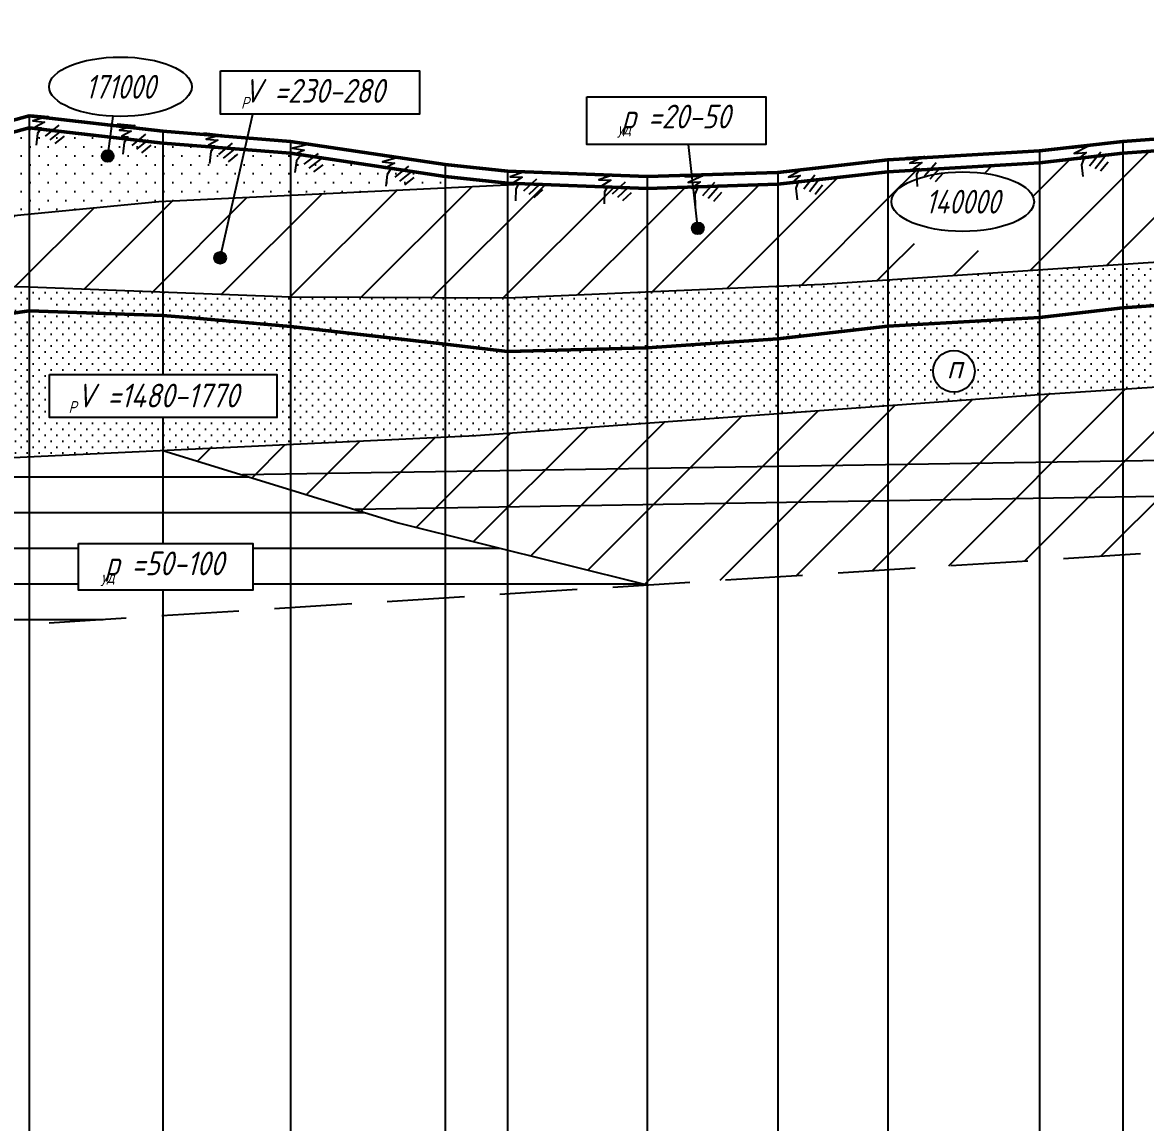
# Model space of a CAD drawing. Extents: x 0 to 1709, y -39 to 624.
# Drawn here: x 886.9 to 981.4, y 425.4 to 517.9 of the extents above; entities that cross this region are included whole.
import ezdxf
from ezdxf import colors
from ezdxf.entities.mleader import LeaderData, LeaderLine
from ezdxf.enums import TextEntityAlignment as Align
from ezdxf.math import Vec2, Vec3

# ---------------------------------------------------------------- set-up
doc = ezdxf.new("R2010")
doc.units = 0
doc.linetypes.add('ИИ27003', pattern=[9.5, 6.5, -3])
for name, color, linetype, lineweight in [('ИИ_ГЕОЛОГИЯ_025', 7, 'Continuous', 25), ('ИИ_ГЕОЛОГИЯ_050', 7, 'Continuous', 50), ('ИИ_ГЕОФИЗИКА_025', 7, 'Continuous', 25), ('ИИ_ПРОФИЛЬ_025', 7, 'Continuous', 25)]:
    doc.layers.add(name, color=color, linetype=linetype, lineweight=lineweight)
doc.layers.add('Профиль', color=7, linetype='Continuous')
doc.layers.add('ТХ-Л', color=140, linetype='Continuous')
doc.styles.add('VNIPISIMPLEXCUR', font='simplex.shx', dxfattribs={"width": 0.8, "oblique": 15})
doc.linetypes.add('ИИ27001', pattern='A,2.5,[1,3dservice.shx,S=1.85,R=180.00002,X=0,Y=0],2.5,-1', length=6)
doc.linetypes.add('ИИ27002', pattern='A,2,-0.6,[1,3dservice.shx,S=0.6,R=30.000013,X=0.9,Y=0],-0.6,[1,3dservice.shx,S=0.6,R=-30.000013,X=0.3,Y=0],-0.6,[1,3dservice.shx,S=0.6,R=209.999975,X=-0.3,Y=0],-0.6,[1,3dservice.shx,S=0.6,R=150.000007,X=-0.9,Y=0],-0.6,2', length=7)
doc.linetypes.add('ИИ27005', pattern='A,2.5,[1,3dservice.shx,S=1.85,R=180.00002,X=0,Y=0],2.5,-2,[4,3dservice.shx,S=0.5,R=0,X=0,Y=0],-2', length=9)
pattern_1 = [(0, (-113.7096, -78.3012), (0, 3), [])]
pattern_2 = [(0, (-113.7096, -78.30115), (0.5, 0.5), [0, -1])]
pattern_3 = [(45, (-113.7096, -78.301), (-3, 3), [])]

# ---------------------------------------------------------------- blocks, each defined once
blk = doc.blocks.new('ИИ16001')
at = {"linetype": 'Continuous', "lineweight": 25}
h = blk.add_hatch(color=0, dxfattribs=at)
edge = h.paths.add_edge_path()
edge.add_arc((0, 0), 0.5, 0, 360)
at = {"color": 0, "linetype": 'Continuous', "lineweight": 25}
blk.add_circle((0, 0), 0.5, dxfattribs=at)
blk = doc.blocks.new('ИИ25010')
at = {"color": 0, "linetype": 'Continuous', "lineweight": 25}
for points in [[(0, 0), (3, 0), (0.5, -1), (2.5, -1), (1, -2), (2, -2), (1.5, -3), (1.5, -5)], [(4.94, -1.23), (2.82, -3.35)], [(5.47, -2.12), (3.7, -3.88)], [(6, -3), (4.59, -4.41)]]:
    blk.add_lwpolyline(points, dxfattribs=at)
blk = doc.blocks.new('ИИ25042')
at = {"color": 0, "linetype": 'Continuous', "lineweight": 25}
blk.add_circle((0, 0), 1.75, dxfattribs=at)
at = {"color": 0, "linetype": 'Continuous', "style": 'VNIPISIMPLEXCUR', "oblique": 15, "width": 0.8}
blk.add_attdef('CAPTION', text='', height=2, dxfattribs=at).set_placement((0, 0.3), align=Align.MIDDLE_CENTER)
blk = doc.blocks.new('ИИ25020')
at = {"color": 0, "linetype": 'Continuous', "lineweight": 25}
blk.add_ellipse((0, 0), major_axis=(-6, 0), ratio=0.416667, dxfattribs=at)
at = {"color": 0, "linetype": 'Continuous', "style": 'VNIPISIMPLEXCUR', "oblique": 15, "width": 0.75}
blk.add_attdef('INDEX', text='', height=2, dxfattribs=at).set_placement((0, 0), align=Align.MIDDLE_CENTER)

msp = doc.modelspace()

# ---------------------------------------------------------------- hatches: boundary and pattern name
at = {"layer": 'ИИ_ГЕОЛОГИЯ_025'}
h = msp.add_hatch(dxfattribs=at)
h.set_pattern_fill('ИИ_ПЕСОК_МЕЛКИЙ', color=256, pattern_type=2)
h.set_pattern_definition([(0, (-113.7096, -78.30115), (0.75, 0.75), [0, -1.5])])
h.paths.add_polyline_path([(872.4412, 504.51), (864.9412, 501.86), (864.9412, 498.9766), (871.0591, 500.224), (872.4412, 500.3572)])
h.paths.add_polyline_path([(880.4612, 507.16), (872.4412, 504.51), (872.4412, 500.3572), (880.4612, 501.1302)])
h.paths.add_polyline_path([(887.4412, 509.06), (880.5413, 507.1818), (880.4612, 507.0329), (880.4612, 501.1302), (887.4412, 501.8029)])
h.paths.add_polyline_path([(886.4746, 504.7136, -1), (882.9746, 504.7136, -1)], flags=16)
h.paths.add_polyline_path([(898.6912, 507.76), (894.2754, 508.2703), (894.1278, 507.1779, -0.3753869), (894.5608, 506.6824, -1), (893.5608, 506.6824, -0.4541363), (894.1278, 507.1779), (894.2754, 508.2703), (887.4412, 509.06), (887.4412, 501.8029), (898.3507, 502.8544), (898.6912, 502.8707)])
h.paths.add_polyline_path([(905.5791, 507.2154), (898.6912, 507.76), (898.6912, 502.8707), (904.6601, 503.1566)])
h.paths.add_polyline_path([(909.4412, 506.91), (905.5791, 507.2154), (904.6601, 503.1566), (909.4412, 503.3855)])
h.paths.add_polyline_path([(909.4412, 506.91), (909.4412, 503.3855), (922.4412, 504.0081), (922.4412, 504.96)])
h = msp.add_hatch(dxfattribs=at)
h.set_pattern_fill('ИИ_СУГЛИНОК', color=256, pattern_type=2)
h.set_pattern_definition(pattern_3)
h.paths.add_polyline_path([(979.4412, 506.91), (972.4412, 506.11), (972.4412, 497.1063), (979.4412, 497.5706)])
h.paths.add_polyline_path([(987.6912, 507.51), (984.3239, 507.2651), (984.3155, 507.2467), (983.8296, 507.2292), (979.4412, 506.91), (979.4412, 497.5706), (981.1633, 497.6848), (987.6912, 498.1136)])
h.paths.add_polyline_path([(997.4412, 507.86), (987.6912, 507.51), (987.6912, 498.1136), (997.4412, 498.754)])
h.paths.add_polyline_path([(1008.1912, 504.96), (1005.6912, 504.96), (1006.9412, 507.1251), (1008.1912, 504.96), (1008.1912, 508.96), (1001.8597, 508.3122, -0.36413), (1001.22, 508.2467), (997.4412, 507.86), (997.4412, 498.754), (1008.1912, 499.46)])
h.paths.add_polyline_path([(972.4412, 506.11), (959.6912, 505.36), (959.6912, 496.2607), (972.4412, 497.1063)])
h.paths.add_polyline_path([(965.7647, 505.3394), (966.0525, 505.3409), (966.34, 505.3366), (966.6268, 505.3265), (966.912, 505.3107), (967.1951, 505.2893), (967.4755, 505.2622), (967.7523, 505.2296), (968.0251, 505.1914), (968.2932, 505.1479), (968.556, 505.099), (968.8129, 505.045), (969.0632, 504.9859), (969.3065, 504.9218), (969.5421, 504.853), (969.7695, 504.7795), (969.9882, 504.7016), (970.1977, 504.6194), (970.3974, 504.5331), (970.5871, 504.4429), (970.7661, 504.349), (970.9341, 504.2517), (971.0907, 504.1511), (971.2356, 504.0475), (971.3684, 503.9412), (971.4888, 503.8323), (971.5965, 503.7211), (971.6913, 503.6079), (971.773, 503.4929), (971.8413, 503.3765), (971.8962, 503.2588), (971.9374, 503.1401), (971.965, 503.0208), (971.9788, 502.901), (971.9788, 502.7811), (971.965, 502.6613), (971.9374, 502.542), (971.8962, 502.4233), (971.8413, 502.3056), (971.773, 502.1892), (971.6913, 502.0742), (971.5965, 501.961), (971.4888, 501.8498), (971.3684, 501.7409), (971.2356, 501.6346), (971.0907, 501.531), (970.9341, 501.4304), (970.7661, 501.3331), (970.5871, 501.2392), (970.3974, 501.149), (970.1977, 501.0627), (969.9882, 500.9805), (969.7695, 500.9026), (969.5421, 500.8291), (969.3065, 500.7603), (969.0632, 500.6963), (968.8129, 500.6371), (968.556, 500.5831), (968.2932, 500.5342), (968.0251, 500.4907), (967.7523, 500.4525), (967.4755, 500.4199), (967.1951, 500.3928), (966.912, 500.3714), (966.6268, 500.3556), (966.34, 500.3455), (966.0525, 500.3412), (965.7647, 500.3427), (965.4775, 500.3499), (965.1914, 500.3628), (964.9072, 500.3814), (964.6254, 500.4057), (964.3467, 500.4355), (964.0718, 500.4709), (963.8012, 500.5118), (963.5357, 500.558), (963.2758, 500.6095), (963.0222, 500.6661), (962.7753, 500.7277), (962.5358, 500.7941), (962.3042, 500.8653), (962.0811, 500.941), (961.867, 501.0211), (961.6623, 501.1054), (961.4675, 501.1936), (961.2831, 501.2857), (961.1096, 501.3813), (960.9472, 501.4803), (960.7964, 501.5824), (960.6575, 501.6874), (960.5309, 501.7951), (960.4168, 501.9052), (960.3155, 502.0174), (960.2273, 502.1315), (960.1522, 502.2472), (960.0906, 502.3644), (960.0425, 502.4826), (960.0081, 502.6016), (959.9874, 502.7212), (959.9805, 502.8411), (959.9874, 502.9609), (960.0081, 503.0805), (960.0425, 503.1995), (960.0906, 503.3177), (960.1522, 503.4349), (960.2273, 503.5506), (960.3155, 503.6647), (960.4168, 503.777), (960.5309, 503.887), (960.6575, 503.9947), (960.7964, 504.0997), (960.9472, 504.2018), (961.1096, 504.3008), (961.2831, 504.3964), (961.4675, 504.4885), (961.6623, 504.5767), (961.867, 504.661), (962.0811, 504.7411), (962.3042, 504.8168), (962.5358, 504.888), (962.7753, 504.9544), (963.0222, 505.016), (963.2758, 505.0726), (963.5357, 505.1241), (963.8012, 505.1703), (964.0718, 505.2112), (964.3467, 505.2466), (964.6254, 505.2765), (964.9072, 505.3007), (965.1914, 505.3193), (965.4775, 505.3323)])
h.paths.add_polyline_path([(971.629, 501.9998), (971.5965, 501.961), (971.4888, 501.8498), (971.3684, 501.7409), (971.2356, 501.6346), (971.0907, 501.531), (970.9341, 501.4304), (970.7661, 501.3331), (970.5871, 501.2392), (970.3974, 501.149), (970.1977, 501.0627), (969.9882, 500.9805), (969.7695, 500.9026), (969.5421, 500.8291), (969.3065, 500.7603), (969.0632, 500.6963), (968.8129, 500.6371), (968.556, 500.5831), (968.2932, 500.5342), (968.0251, 500.4907), (967.7523, 500.4525), (967.4755, 500.4199), (967.1951, 500.3928), (966.912, 500.3714), (966.6268, 500.3556), (966.34, 500.3455), (966.0525, 500.3412), (965.7647, 500.3427), (965.4775, 500.3499), (965.1914, 500.3628), (964.9072, 500.3814), (964.6254, 500.4057), (964.3467, 500.4355), (964.0718, 500.4709), (963.8012, 500.5118), (963.5357, 500.558), (963.2758, 500.6095), (963.0222, 500.6661), (962.7753, 500.7277), (962.5358, 500.7941), (962.3042, 500.8653), (962.0811, 500.941), (961.867, 501.0211), (961.6623, 501.1054), (961.4675, 501.1936), (961.2831, 501.2857), (961.1096, 501.3813), (960.9472, 501.4803), (960.7964, 501.5824), (960.6575, 501.6874), (960.5309, 501.7951), (960.4168, 501.9052), (960.3317, 501.9995), (960.2389, 501.8914), (960.0958, 501.6534), (960.0094, 501.4107), (959.9805, 501.1657), (960.0094, 500.9206), (960.0958, 500.6779), (960.2389, 500.4399), (960.4372, 500.209), (960.689, 499.9872), (960.9917, 499.7767), (961.3425, 499.5797), (961.7379, 499.3979), (962.1742, 499.2331), (962.6471, 499.087), (963.1521, 498.9609), (963.6844, 498.856), (964.2388, 498.7733), (964.81, 498.7137), (965.3924, 498.6777), (965.9805, 498.6657), (966.5686, 498.6777), (967.1511, 498.7137), (967.7222, 498.7733), (968.2766, 498.856), (968.8089, 498.9609), (969.3139, 499.087), (969.7869, 499.2331), (970.2232, 499.3979), (970.6186, 499.5797), (970.9693, 499.7767), (971.2721, 499.9872), (971.5238, 500.209), (971.7222, 500.4399), (971.8652, 500.6779), (971.9516, 500.9206), (971.9805, 501.1657), (971.9516, 501.4107), (971.8652, 501.6534), (971.7222, 501.8914)])
h = msp.add_hatch(dxfattribs=at)
h.set_pattern_fill('ИИ_СУГЛИНОК', color=256, pattern_type=2)
h.set_pattern_definition(pattern_3)
h.paths.add_polyline_path([(950.4412, 504.31), (943.3108, 504.0832), (943.3222, 503.981), (943.6602, 503.9987), (943.4367, 503.4864), (943.4888, 502.4921), (943.6447, 501.0982, -0.4472305), (944.2003, 500.6013, -1), (943.2003, 500.6013, -0.3819499), (943.6447, 501.0982), (943.3222, 503.981), (943.1609, 503.9726), (943.3092, 504.0831), (939.4412, 503.96), (939.4412, 495.2518), (950.4412, 495.7318)])
h.paths.add_polyline_path([(959.6912, 505.36), (950.4412, 504.31), (950.4412, 495.7318), (954.1646, 495.8942), (959.6912, 496.2607)])
h = msp.add_hatch(dxfattribs=at)
h.set_pattern_fill('ИИ_СУГЛИНОК', color=256, pattern_type=2)
h.set_pattern_definition(pattern_3)
h.paths.add_polyline_path([(880.4612, 501.1302), (872.4412, 497.2407), (872.4412, 496.0138), (880.4612, 495.8286)])
h.paths.add_polyline_path([(872.4412, 497.2407), (869.7183, 495.9202), (872.4412, 496.0138)])
h.paths.add_polyline_path([(887.4412, 501.8029), (880.4612, 501.1302), (880.4612, 495.8286), (887.4412, 495.6674)])
h.paths.add_polyline_path([(898.6912, 502.8707), (898.3507, 502.8544), (887.4412, 501.8029), (887.4412, 495.6674), (898.6912, 495.2368)])
h.paths.add_polyline_path([(904.6601, 503.1566), (898.6912, 502.8707), (898.6912, 495.2368), (909.4412, 494.8254), (909.4412, 503.3855), (904.6601, 503.1566), (903.6298, 498.6063, -0.3504024), (904.0194, 498.1187, -1), (903.0194, 498.1187, -0.4810401), (903.6298, 498.6063)])
h.paths.add_polyline_path([(922.4412, 504.0081), (909.4412, 503.3855), (909.4412, 494.8254), (922.4412, 494.7639)])
h.paths.add_polyline_path([(927.6912, 504.2596), (922.4412, 504.0081), (922.4412, 494.7639), (927.6912, 494.7391)])
h.paths.add_polyline_path([(939.4412, 503.96), (929.4368, 504.3432), (927.6912, 504.2596), (927.6912, 494.7391), (939.4412, 495.2518)])
h = msp.add_hatch(dxfattribs=at)
h.set_pattern_fill('ИИ_ПЕСОК_ПЫЛЕВАТЫЙ', color=256, pattern_type=2)
h.set_pattern_definition(pattern_2)
h.paths.add_polyline_path([(979.4412, 497.5706), (972.4412, 497.1063), (972.4412, 493.6434), (979.4412, 494.5667)])
h.paths.add_polyline_path([(979.4412, 493.3934), (972.4412, 492.4226), (972.4412, 486.6212), (979.4412, 487.0791)])
h.paths.add_polyline_path([(987.6912, 494.51), (987.5549, 494.5001), (982.2708, 493.7858), (979.4412, 493.3934), (979.4412, 487.0791), (987.6912, 487.6189)])
h.paths.add_polyline_path([(987.5549, 494.5001), (987.6912, 494.5185), (987.6912, 495.7464), (984.8918, 495.2857), (979.4412, 494.5667), (979.4412, 493.91)])
h.paths.add_polyline_path([(987.6912, 498.1136), (981.1633, 497.6848), (979.4412, 497.5706), (979.4412, 494.5667), (984.8918, 495.2857), (987.6912, 495.7464)])
h.paths.add_polyline_path([(997.4412, 498.754), (987.6912, 498.1136), (987.6912, 495.7464), (997.4412, 497.3513)])
h.paths.add_polyline_path([(997.4412, 495.9143), (997.4412, 497.3513), (987.6912, 495.7464), (987.6912, 494.5185), (995.9774, 495.6387)])
h.paths.add_polyline_path([(1008.1912, 495.96), (997.4412, 495.2777), (987.6912, 494.51), (987.6912, 487.6189), (1006.4931, 488.8489), (1006.9412, 489.6251), (1007.3567, 488.9054), (1008.1912, 488.96)])
edge = h.paths.add_edge_path(flags=16)
edge.add_ellipse((998.7289, 491.9302), major_axis=(-6, 0), ratio=0.4166667, start_angle=0, end_angle=360)
h.paths.add_polyline_path([(995.1603, 493.0702), (1003.017, 493.0702), (1003.017, 490.7902), (995.1603, 490.7902)], flags=0)
h.paths.add_polyline_path([(994.3092, 490.5642), (1002.8806, 490.2963), (1003.6844, 493.2963), (995.113, 493.5642)], flags=8)
h = msp.add_hatch(dxfattribs=at)
h.set_pattern_fill('ИИ_ПЕСОК_ПЫЛЕВАТЫЙ', color=256, pattern_type=2)
h.set_pattern_definition(pattern_2)
h.paths.add_polyline_path([(959.6912, 496.2607), (954.1646, 495.8942), (950.4412, 495.7318), (950.4412, 491.31), (959.6912, 492.36)])
h.paths.add_polyline_path([(959.6912, 491.9617), (950.4412, 490.7416), (950.4412, 489.7009), (959.6912, 490.797)])
h.paths.add_polyline_path([(959.6912, 490.797), (950.4412, 489.7009), (950.4412, 485.0194), (959.6912, 485.6929)])
h.paths.add_polyline_path([(972.4412, 492.4226), (966.7532, 491.6338), (959.6912, 490.797), (959.6912, 485.6929), (972.4412, 486.6212)])
h.paths.add_polyline_path([(966.9883, 488.5705, -1), (963.4883, 488.5705, -1)], flags=16)
h.paths.add_polyline_path([(964.5805, 489.4351), (966.0033, 489.4351), (966.0033, 487.8218), (964.5805, 487.8218)], flags=0)
h.paths.add_polyline_path([(966.7532, 491.6338), (972.4412, 492.4226), (972.4412, 493.11), (965.1422, 492.6807), (959.6912, 491.9617), (959.6912, 490.797)])
h.paths.add_polyline_path([(972.4412, 497.1063), (959.6912, 496.2607), (959.6912, 492.36), (965.1422, 492.6807), (972.4412, 493.6434)])
h.paths.add_polyline_path([(964.2978, 487.7178), (966.1073, 487.5391), (966.6432, 489.5391), (964.8337, 489.7178)], flags=8)
h = msp.add_hatch(dxfattribs=at)
h.set_pattern_fill('ИИ_ПЕСОК_ПЫЛЕВАТЫЙ', color=256, pattern_type=2)
h.set_pattern_definition(pattern_2)
h.paths.add_polyline_path([(872.4412, 496.0138), (864.9412, 495.7561), (864.9412, 491.8873), (870.9113, 493.2804), (872.4412, 493.4493)])
h.paths.add_polyline_path([(872.4412, 490.01), (872.4412, 492.1182), (865.7502, 491.0436), (864.9412, 490.8356), (864.9412, 487.36)])
h.paths.add_polyline_path([(872.4412, 492.1182), (872.4412, 493.4493), (870.9113, 493.2804), (864.9412, 491.8873), (864.9412, 490.8356), (865.7502, 491.0436)])
h.paths.add_polyline_path([(879.2475, 493.2113), (880.4612, 493.2376), (880.4612, 494.3348), (872.4412, 493.4493), (872.4412, 492.1182)])
h.paths.add_polyline_path([(880.4612, 495.8286), (872.4412, 496.0138), (872.4412, 493.4493), (880.4612, 494.3348)])
h.paths.add_polyline_path([(880.4612, 492.66), (880.4612, 493.2376), (879.2475, 493.2113), (872.4412, 492.1182), (872.4412, 490.01)])
h.paths.add_polyline_path([(887.4412, 493.6505), (887.4412, 494.322), (884.9796, 494.5152), (880.5854, 494.3485), (880.4612, 494.3348), (880.4612, 493.2376), (885.2618, 493.3412)])
h.paths.add_polyline_path([(887.4412, 495.6674), (880.4612, 495.8286), (880.4612, 494.3348), (880.5854, 494.3485), (884.9796, 494.5152), (887.4412, 494.322)])
h.paths.add_polyline_path([(898.6912, 495.2368), (887.4412, 495.6674), (887.4412, 494.322), (889.7877, 494.1378), (894.7069, 493.3983), (898.6912, 493.26)])
h.paths.add_polyline_path([(898.6912, 492.7994), (894.7069, 493.3983), (887.4412, 493.6505), (887.4412, 493.1274), (891.1989, 492.7669), (898.6912, 491.7835)])
h = msp.add_hatch(dxfattribs=at)
h.set_pattern_fill('ИИ_ПЕСОК_ПЫЛЕВАТЫЙ', color=256, pattern_type=2)
h.set_pattern_definition(pattern_2)
h.paths.add_polyline_path([(909.4412, 494.8254), (898.6912, 495.2368), (898.6912, 493.26), (901.4749, 493.0399), (909.4412, 492.3425)])
h.paths.add_polyline_path([(909.4412, 492.3425), (901.4749, 493.0399), (898.6912, 493.26), (898.6912, 492.7994), (909.4412, 491.1834)])
h.paths.add_polyline_path([(898.6912, 492.7994), (898.6912, 491.7835), (909.4412, 490.3726), (909.4412, 491.1834)])
h.paths.add_polyline_path([(909.4412, 490.3726), (898.6912, 491.7835), (898.6912, 488.2929), (908.2754, 488.2929), (908.2754, 484.6878), (898.6912, 484.6878), (898.6912, 481.9169), (909.4412, 482.4281)])
h = msp.add_hatch(dxfattribs=at)
h.set_pattern_fill('ИИ_ПЕСОК_ПЫЛЕВАТЫЙ', color=256, pattern_type=2)
h.set_pattern_definition(pattern_2)
h.paths.add_polyline_path([(939.4412, 495.2518), (927.6912, 494.7391), (927.6912, 490.2299), (939.4412, 490.5468)])
h.paths.add_polyline_path([(939.4412, 490.5468), (927.6912, 490.2299), (927.6912, 489.4469), (935.605, 489.4469), (939.4412, 489.7199)])
h.paths.add_polyline_path([(939.4412, 489.7199), (935.605, 489.4469), (927.6912, 489.4469), (927.6912, 488.596), (932.7253, 488.4179), (939.4412, 488.8773)])
h.paths.add_polyline_path([(939.4412, 488.8773), (932.7253, 488.4179), (927.6912, 488.596), (927.6912, 483.363), (939.4412, 484.2185)])
h = msp.add_hatch(dxfattribs=at)
h.set_pattern_fill('ИИ_ПЕСОК_ПЫЛЕВАТЫЙ', color=256, pattern_type=2)
h.set_pattern_definition(pattern_2)
h.paths.add_polyline_path([(950.4412, 495.7318), (939.4412, 495.2518), (939.4412, 490.5468), (950.4412, 491.31)])
h.paths.add_polyline_path([(950.4412, 490.7416), (950.4412, 491.31), (939.4412, 490.5468), (939.4412, 489.7199), (946.5098, 490.223)])
h.paths.add_polyline_path([(950.4412, 490.7416), (946.5098, 490.223), (939.4412, 489.7199), (939.4412, 488.8773), (949.0201, 489.5325), (950.4412, 489.7009)])
h.paths.add_polyline_path([(950.4412, 489.7009), (949.0201, 489.5325), (939.4412, 488.8773), (939.4412, 484.2185), (950.4412, 485.0194)])
h = msp.add_hatch(dxfattribs=at)
h.set_pattern_fill('ИИ_ПЕСОК_ПЫЛЕВАТЫЙ', color=256, pattern_type=2)
h.set_pattern_definition(pattern_2)
h.paths.add_polyline_path([(922.4412, 494.7639), (909.4412, 494.8254), (909.4412, 492.3425), (922.4412, 490.8637)])
h.paths.add_polyline_path([(922.4412, 490.8637), (909.4412, 492.3425), (909.4412, 491.1834), (911.2242, 490.9153), (922.4412, 489.6977)])
h.paths.add_polyline_path([(922.4412, 489.6977), (911.2242, 490.9153), (909.4412, 491.1834), (909.4412, 490.3726), (910.4556, 490.2395), (921.6891, 488.8084), (922.4412, 488.7818)])
h.paths.add_polyline_path([(922.4412, 488.7818), (921.6891, 488.8084), (910.4556, 490.2395), (909.4412, 490.3726), (909.4412, 482.4281), (922.4412, 483.0462)])
h = msp.add_hatch(dxfattribs=at)
h.set_pattern_fill('ИИ_ПЕСОК_ПЫЛЕВАТЫЙ', color=256, pattern_type=2)
h.set_pattern_definition(pattern_2)
h.paths.add_polyline_path([(927.6912, 494.7391), (922.4412, 494.7639), (922.4412, 490.8637), (927.6912, 490.2299)])
h.paths.add_polyline_path([(927.6912, 490.2299), (922.4412, 490.8637), (922.4412, 489.6977), (924.7513, 489.4469), (927.6912, 489.4469)])
h.paths.add_polyline_path([(927.6912, 489.4469), (924.7513, 489.4469), (922.4412, 489.6977), (922.4412, 488.7818), (927.6912, 488.596)])
h.paths.add_polyline_path([(927.6912, 488.596), (922.4412, 488.7818), (922.4412, 483.0462), (925.0319, 483.1694), (927.6912, 483.363)])
h = msp.add_hatch(dxfattribs=at)
h.set_pattern_fill('ИИ_ПЕСОК_ПЫЛЕВАТЫЙ', color=256, pattern_type=2)
h.set_pattern_definition(pattern_2)
h.paths.add_polyline_path([(880.4612, 482.7625), (872.4412, 482.7625), (872.4412, 480.6687), (880.4612, 481.0501)])
h.paths.add_polyline_path([(887.4412, 493.1274), (885.2415, 493.3384), (880.4612, 492.66), (880.4612, 486.5175), (883.3591, 486.5175), (883.3591, 482.7625), (880.4612, 482.7625), (880.4612, 481.0501), (887.4412, 481.382)])
h = msp.add_hatch(dxfattribs=at)
h.set_pattern_fill('ИИ_ПЕСОК_ПЫЛЕВАТЫЙ', color=256, pattern_type=2)
h.set_pattern_definition(pattern_2)
h.paths.add_polyline_path([(898.6912, 491.7835), (891.1989, 492.7669), (887.4412, 493.1274), (887.4412, 481.382), (898.6912, 481.9169), (898.6912, 484.6878), (889.158, 484.6878), (889.158, 488.2929), (898.6912, 488.2929)])
h = msp.add_hatch(dxfattribs=at)
h.set_pattern_fill('ИИ_СУГЛИНОК', color=256, pattern_type=2)
h.set_pattern_definition(pattern_3)
h.paths.add_polyline_path([(909.4412, 482.4281), (898.6912, 481.9169), (905.4095, 479.854), (909.4412, 479.917)])
h.paths.add_polyline_path([(922.4412, 483.0462), (909.4412, 482.4281), (909.4412, 479.917), (922.4412, 480.1202)])
h.paths.add_polyline_path([(927.6912, 483.363), (925.0319, 483.1694), (922.4412, 483.0462), (922.4412, 480.1202), (927.6912, 480.2022)])
h.paths.add_polyline_path([(939.4412, 484.2185), (927.6912, 483.363), (927.6912, 480.2022), (939.4412, 480.3858)])
h.paths.add_polyline_path([(950.4412, 485.0194), (939.4412, 484.2185), (939.4412, 480.3858), (950.4412, 480.5577)])
h.paths.add_polyline_path([(959.6912, 485.6929), (950.4412, 485.0194), (950.4412, 480.5577), (959.6912, 480.7022)])
h.paths.add_polyline_path([(972.4412, 486.6212), (959.6912, 485.6929), (959.6912, 480.7022), (972.4412, 480.9014)])
h.paths.add_polyline_path([(979.4412, 487.0791), (972.4412, 486.6212), (972.4412, 480.9014), (979.4412, 481.0108)])
h.paths.add_polyline_path([(987.6912, 487.6189), (979.4412, 487.0791), (979.4412, 481.0108), (987.6912, 481.1397)])
h.paths.add_polyline_path([(987.6912, 481.1397), (979.4412, 481.0108), (979.4412, 477.9929), (987.6912, 478.127)])
h.paths.add_polyline_path([(979.4412, 481.0108), (972.4412, 480.9014), (972.4412, 477.8792), (979.4412, 477.9929)])
h.paths.add_polyline_path([(972.4412, 480.9014), (959.6912, 480.7022), (959.6912, 477.6721), (972.4412, 477.8792)])
h.paths.add_polyline_path([(959.6912, 480.7022), (950.4412, 480.5577), (950.4412, 477.5218), (959.6912, 477.6721)])
h.paths.add_polyline_path([(950.4412, 480.5577), (939.4412, 480.3858), (939.4412, 477.3431), (950.4412, 477.5218)])
h.paths.add_polyline_path([(939.4412, 480.3858), (927.6912, 480.2022), (927.6912, 477.1522), (939.4412, 477.3431)])
h.paths.add_polyline_path([(927.6912, 480.2022), (922.4412, 480.1202), (922.4412, 477.0669), (927.6912, 477.1522)])
h.paths.add_polyline_path([(922.4412, 480.1202), (909.4412, 479.917), (909.4412, 478.6161), (914.8864, 476.9442), (922.4412, 477.0669)])
h.paths.add_polyline_path([(909.4412, 479.917), (905.4095, 479.854), (909.4412, 478.6161)])
h.paths.add_polyline_path([(922.4412, 477.0669), (914.8864, 476.9442), (918.4994, 475.8348), (922.4412, 474.8499)])
h.paths.add_polyline_path([(927.6912, 477.1522), (922.4412, 477.0669), (922.4412, 474.8499), (927.6912, 473.538)])
h.paths.add_polyline_path([(939.4412, 477.3431), (927.6912, 477.1522), (927.6912, 473.538), (939.4412, 470.602)])
h.paths.add_polyline_path([(950.4412, 477.5218), (939.4412, 477.3431), (939.4412, 470.602), (950.4412, 471.2993)])
h.paths.add_polyline_path([(959.6912, 477.6721), (950.4412, 477.5218), (950.4412, 471.2993), (959.6912, 471.8856)])
h.paths.add_polyline_path([(972.4412, 477.8792), (959.6912, 477.6721), (959.6912, 471.8856), (972.4412, 472.6938)])
h.paths.add_polyline_path([(979.4412, 477.9929), (972.4412, 477.8792), (972.4412, 472.6938), (979.4412, 473.1376)])
h.paths.add_polyline_path([(987.6912, 478.127), (979.4412, 477.9929), (979.4412, 473.1376), (987.6912, 473.6605)])
h.paths.add_polyline_path([(997.4412, 478.2854), (987.6912, 478.127), (987.6912, 473.6605), (997.4412, 474.2786)])
h.paths.add_polyline_path([(997.4412, 481.2921), (987.6912, 481.1397), (987.6912, 478.127), (997.4412, 478.2854)])
h.paths.add_polyline_path([(1008.1912, 478.46), (997.4412, 478.2854), (997.4412, 474.2786), (1008.1912, 474.96)])
h.paths.add_polyline_path([(1006.5423, 481.4343), (997.4412, 481.2921), (997.4412, 478.2854), (1008.1912, 478.46), (1008.1912, 479.96), (1005.6912, 479.96)])
h = msp.add_hatch(dxfattribs=at)
h.set_pattern_fill('ИИ_ГЛИНА', color=256, pattern_type=2)
h.set_pattern_definition(pattern_1)
h.paths.add_polyline_path([(898.6912, 481.9169), (887.4412, 481.382), (887.4412, 467.3057), (898.6912, 468.0188), (898.6912, 470.1467), (891.608, 470.1467), (891.608, 474.0743), (898.6912, 474.0743)])
h.paths.add_polyline_path([(909.4412, 478.6161), (898.6912, 481.9169), (898.6912, 474.0743), (906.2804, 474.0743), (906.2804, 470.1467), (898.6912, 470.1467), (898.6912, 468.0188), (909.4412, 468.7003)])
h.paths.add_polyline_path([(922.4412, 474.8499), (918.4994, 475.8348), (909.4412, 478.6161), (909.4412, 468.7003), (922.4412, 469.5244)])
h.paths.add_polyline_path([(927.6912, 473.538), (922.4412, 474.8499), (922.4412, 469.5244), (927.6912, 469.8571)])
h.paths.add_polyline_path([(927.6912, 473.538), (927.6912, 469.8571), (939.4412, 470.602)])
h = msp.add_hatch(dxfattribs=at)
h.set_pattern_fill('ИИ_ГЛИНА', color=256, pattern_type=2)
h.set_pattern_definition(pattern_1)
h.paths.add_polyline_path([(864.9412, 480.3121), (860.6912, 480.11), (860.6912, 465.61), (864.9412, 465.8794), (864.9412, 468.6073), (861.4402, 468.6073), (861.4402, 472.3623), (864.9412, 472.3623)])
h.paths.add_polyline_path([(861.2565, 477.5437), (861.2565, 479.8237), (864.5605, 479.8237), (864.5605, 477.5437)], flags=16)
h.paths.add_polyline_path([(872.4412, 480.6687), (864.9412, 480.3121), (864.9412, 472.3623), (872.4412, 472.3623)])
h.paths.add_polyline_path([(880.4612, 481.0501), (872.4412, 480.6687), (872.4412, 472.3623), (876.0436, 472.3623), (876.0436, 468.6073), (872.4412, 468.6073), (872.4412, 466.3549), (880.4612, 466.8632)])
h.paths.add_polyline_path([(887.4412, 481.382), (880.4612, 481.0501), (880.4612, 466.8632), (887.4412, 467.3057)])
h.paths.add_polyline_path([(860.3611, 476.867), (864.2182, 476.548), (865.1752, 480.1194), (861.3181, 480.4384)], flags=9)

# ---------------------------------------------------------------- linework, layer by layer
at = {"layer": 'ИИ_ГЕОЛОГИЯ_025', "flags": 128}
for points in [[(894.0608, 506.6824), (894.5124, 510.0234)], [(860.6912, 500.11), (864.9412, 501.86), (872.4412, 504.51), (880.4612, 507.16), (887.4412, 509.06), (898.6912, 507.76), (909.4412, 506.91), (922.4412, 504.96), (927.6912, 504.41), (939.4412, 503.96), (950.4412, 504.31), (959.6912, 505.36), (972.4412, 506.11), (979.4412, 506.91), (987.6912, 507.51), (997.4412, 507.86), (1008.1912, 508.96)], [(860.6912, 498.11), (871.0591, 500.224), (898.3507, 502.8544), (929.4368, 504.3432)], [(860.6912, 495.61), (872.4412, 496.0138), (887.4412, 495.6674), (909.4412, 494.8254), (927.6912, 494.7391), (954.1646, 495.8942), (981.1633, 497.6848), (1008.1912, 499.46)], [(860.6912, 480.11), (925.0319, 483.1694), (972.4412, 486.6212), (1008.1912, 488.96)], [(898.6912, 481.9169), (918.4994, 475.8348), (939.4412, 470.602)]]:
    msp.add_lwpolyline(points, dxfattribs=at)
at = {"layer": 'ИИ_ГЕОЛОГИЯ_025', "linetype": 'ИИ27002', "flags": 128}
for points in [[(1008.1912, 481.46), (905.4095, 479.854)], [(1008.1912, 478.46), (914.8864, 476.9442)]]:
    msp.add_lwpolyline(points, dxfattribs=at)
at = {"layer": 'ИИ_ГЕОЛОГИЯ_025', "linetype": 'ИИ27003', "flags": 128}
msp.add_lwpolyline([(860.6912, 465.61), (1008.1912, 474.96)], dxfattribs=at)
at = {"layer": 'ИИ_ГЕОЛОГИЯ_050', "linetype": 'ИИ27001', "flags": 128}
for points in [[(860.6912, 500.61), (864.9412, 502.86), (872.4412, 505.51), (880.4612, 508.16), (887.4412, 510.06), (898.6912, 508.76), (909.4412, 507.91), (922.4412, 505.96), (927.6912, 505.41), (939.4412, 504.96), (950.4412, 505.31), (959.6912, 506.36), (972.4412, 507.11), (979.4412, 507.91), (987.6912, 508.51), (997.4412, 508.86), (1008.1912, 509.96)], [(1008.1912, 508.96), (997.4412, 507.86), (987.6912, 507.51), (979.4412, 506.91), (972.4412, 506.11), (959.6912, 505.36), (950.4412, 504.31), (939.4412, 503.96), (927.6912, 504.41), (922.4412, 504.96), (909.4412, 506.91), (898.6912, 507.76), (887.4412, 509.06), (880.4612, 507.16), (872.4412, 504.51), (864.9412, 501.86), (860.6912, 500.11)]]:
    msp.add_lwpolyline(points, dxfattribs=at)
at = {"layer": 'ИИ_ГЕОЛОГИЯ_050', "linetype": 'ИИ27005', "flags": 128}
msp.add_lwpolyline([(1008.1912, 495.96), (997.4412, 495.2777), (987.6912, 494.51), (979.4412, 493.91), (972.4412, 493.11), (959.6912, 492.36), (950.4412, 491.31), (939.4412, 490.5468), (927.6912, 490.2299), (922.4412, 490.8637), (909.4412, 492.3425), (901.4749, 493.0399), (898.6912, 493.26), (887.4412, 493.6505), (880.4612, 492.66), (872.4412, 490.01), (864.9412, 487.36), (860.6912, 485.11)], dxfattribs=at)
at = {"layer": 'ИИ_ГЕОФИЗИКА_025', "flags": 128}
for points in [[(903.5458, 513.8389), (920.2921, 513.8389), (920.2921, 510.2091), (903.5458, 510.2091)], [(934.3554, 511.6633), (949.425, 511.6633), (949.425, 507.6606), (934.3554, 507.6606)], [(889.158, 488.2929), (908.2754, 488.2929), (908.2754, 484.6878), (889.158, 484.6878)], [(891.608, 474.0743), (906.2804, 474.0743), (906.2804, 470.1467), (891.608, 470.1467)]]:
    msp.add_lwpolyline(points, close=True, dxfattribs=at)
for points in [[(903.5194, 498.1187), (906.2569, 510.2091)], [(943.7003, 500.6013), (942.9106, 507.6606)]]:
    msp.add_lwpolyline(points, dxfattribs=at)
at = {"layer": 'ИИ_ПРОФИЛЬ_025', "flags": 128}
for points in [[(822.4412, 480.41), (830.4412, 482.91), (847.6912, 492.31), (859.6912, 500.61), (864.9412, 502.86), (872.4412, 505.51), (880.4612, 508.16), (887.4412, 510.06), (898.6912, 508.76), (909.4412, 507.91), (922.4412, 505.96), (927.6912, 505.41), (939.4412, 504.96), (950.4412, 505.31), (959.6912, 506.36), (972.4412, 507.11), (979.4412, 507.91), (987.6912, 508.51)], [(887.4412, 510.06), (887.4412, 337.81)], [(898.6912, 508.76), (898.6912, 488.2929)], [(909.4412, 507.91), (909.4412, 337.81)], [(979.4412, 507.91), (979.4412, 337.81)], [(972.4412, 507.11), (972.4412, 337.81)], [(922.4412, 505.96), (922.4412, 337.81)], [(959.6912, 506.36), (959.6912, 337.81)], [(927.6912, 505.41), (927.6912, 337.81)], [(939.4412, 504.96), (939.4412, 337.81)], [(950.4412, 505.31), (950.4412, 337.81)], [(898.6912, 484.6878), (898.6912, 474.0743)], [(898.6912, 470.1467), (898.6912, 337.81)]]:
    msp.add_lwpolyline(points, dxfattribs=at)
at = {"layer": 'Профиль'}
msp.add_lwpolyline([(822.4412, 480.41), (830.4412, 482.91), (847.6912, 492.31), (859.6912, 500.61), (864.9412, 502.86), (872.4412, 505.51), (880.4612, 508.16), (887.4412, 510.06), (898.6912, 508.76), (909.4412, 507.91), (922.4412, 505.96), (927.6912, 505.41), (939.4412, 504.96), (950.4412, 505.31), (959.6912, 506.36), (972.4412, 507.11), (979.4412, 507.91), (987.6912, 508.51)], dxfattribs=at)

# ---------------------------------------------------------------- block references
at = {"layer": 'ИИ_ГЕОЛОГИЯ_025'}
for p, values in [((895.1282, 512.5102), {'INDEX': '171000'}), ((965.9805, 502.8411), {'INDEX': '140000'})]:
    msp.add_blockref('ИИ25020', p, dxfattribs=at).add_auto_attribs(values)
for p, xscale, yscale, zscale, rotation in [((887.5636, 510.1571), 0.5, 0.5, 0.5, 354.0227078400001), ((894.8513, 509.394), 0.5, 0.5, 0.5, 354.0227078400001), ((902.139, 508.631), 0.5, 0.5, 0.5, 354.0227078400001), ((909.4266, 507.8679), 0.5, 0.5, 0.5, 351.37131786), ((975.0699, 507.3563), 0.5, 0.5, 0.5, 5.93673117), ((916.9891, 506.7174), 0.5, 0.5, 0.5, 353.44343528), ((961.2583, 506.57), 0.4999999999999999, 0.4999999999999999, 0.4999999999999999, 3.258530229999999), ((927.6897, 505.434), 0.5, 0.5, 0.5, 358.12317103), ((951.0232, 505.3855), 0.5, 0.5, 0.5, 6.601189789999999), ((935.1495, 505.1895), 0.5, 0.5, 0.5, 358.12317103), ((942.6093, 504.9451), 0.5, 0.5, 0.5, 2.99624534)]:
    msp.add_blockref('ИИ25010', p, dxfattribs=dict(at, xscale=xscale, yscale=yscale, zscale=zscale, rotation=rotation))
msp.add_blockref('ИИ16001', (894.0608, 506.6824), dxfattribs=at)
ref = msp.add_blockref('ИИ25042', (965.2383, 488.5705), dxfattribs=at)
ref.add_attrib('CAPTION', 'п', dxfattribs={"layer": '0', "color": 0, "linetype": 'Continuous', "height": 2, "style": 'VNIPISIMPLEXCUR', "oblique": 15, "width": 0.8}).set_placement((965.2919, 488.9618), align=Align.MIDDLE_CENTER)
at = {"layer": 'ИИ_ГЕОФИЗИКА_025'}
for p in [(943.7003, 500.6013), (903.5194, 498.1187)]:
    msp.add_blockref('ИИ16001', p, dxfattribs=at)

# ---------------------------------------------------------------- texts
at = {"layer": 'ИИ_ГЕОФИЗИКА_025', "style": 'VNIPISIMPLEXCUR', "oblique": 15, "width": 0.8}
for s, height, p in [('V =230-280', 2, (911.4264, 512.166)), ('P', 1, (905.6182, 511.1564)), ('р =20-50', 2, (941.8599, 510.0038)), ('уд', 1, (937.5213, 508.9974)), ('V =1480-1770', 2, (898.2784, 486.53)), ('P', 1, (891.1066, 485.5636)), ('р =50-100', 2, (898.8408, 472.4108)), ('уд', 1, (894.0805, 471.272))]:
    msp.add_text(s, height=height, dxfattribs=at).set_placement(p, align=Align.MIDDLE_CENTER)

# ---------------------------------------------------------------- leaders
at = {"layer": 'ТХ-Л', "linetype": 'Continuous', "ltscale": 100}
ml = msp.add_multileader_mtext('Standard', dxfattribs=at)
ml.set_content('1\\P', color=256, style='VNIPISIMPLEXCUR')
ml.set_leader_properties()
ml.build(insert=Vec2(0, 0))
ml.multileader.update_dxf_attribs({"leader_type": 0, "has_dogleg": 0, "text_left_attachment_type": 0, "text_right_attachment_type": 0, "dogleg_length": 0.36})
ctx = ml.context
ctx.base_point, ctx.char_height, ctx.plane_origin = Vec3(1485.4373, 603.5324), 3.5, Vec3(-2.9564, -5.4174)
ctx.left_attachment, ctx.right_attachment = 0, 0
notes = []
notes.append((ctx, [(0, (0, 0, 0), (0, 0), (1, 0), 1, [])]))
ctx.mtext.insert, ctx.mtext.flow_direction = Vec3(1487.4373, 603.5324), 5
for ctx, leaders in notes:
    for number, flags, end, landing, length, lines in leaders:
        leader = LeaderData()
        leader.index, (leader.has_last_leader_line, leader.has_dogleg_vector, leader.attachment_direction) = number, flags
        leader.last_leader_point, leader.dogleg_vector, leader.dogleg_length = Vec3(end), Vec3(landing), length
        for number, points, colour, breaks in lines:
            line = LeaderLine()
            line.index, line.vertices, line.color, line.breaks = number, Vec3.list(points), colors.encode_raw_color(colour), breaks
            leader.lines.append(line)
        ctx.leaders.append(leader)

doc.saveas('drawing.dxf')
